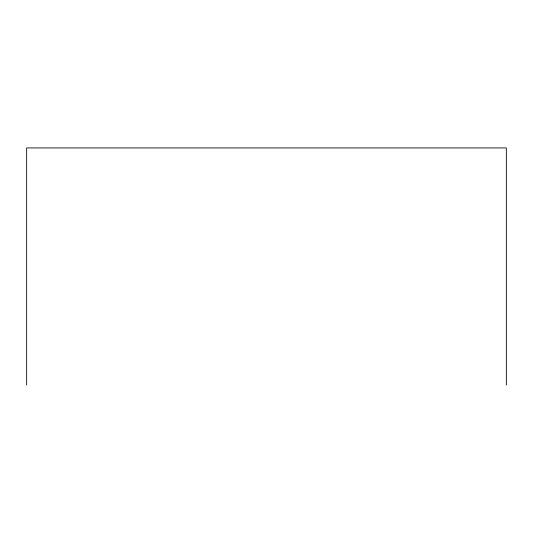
<?xml version="1.0" encoding="UTF-8"?>
<svg xmlns="http://www.w3.org/2000/svg" width="533" height="533" viewBox="0 0 533 533"><rect width="100%" height="100%" fill="white"/><g stroke="black" fill="none" stroke-linecap="round" stroke-linejoin="round"><path stroke-width="0.8" d="M506.35 385.073L506.35 147.927L26.65 147.927L26.65 385.073"/></g></svg>
